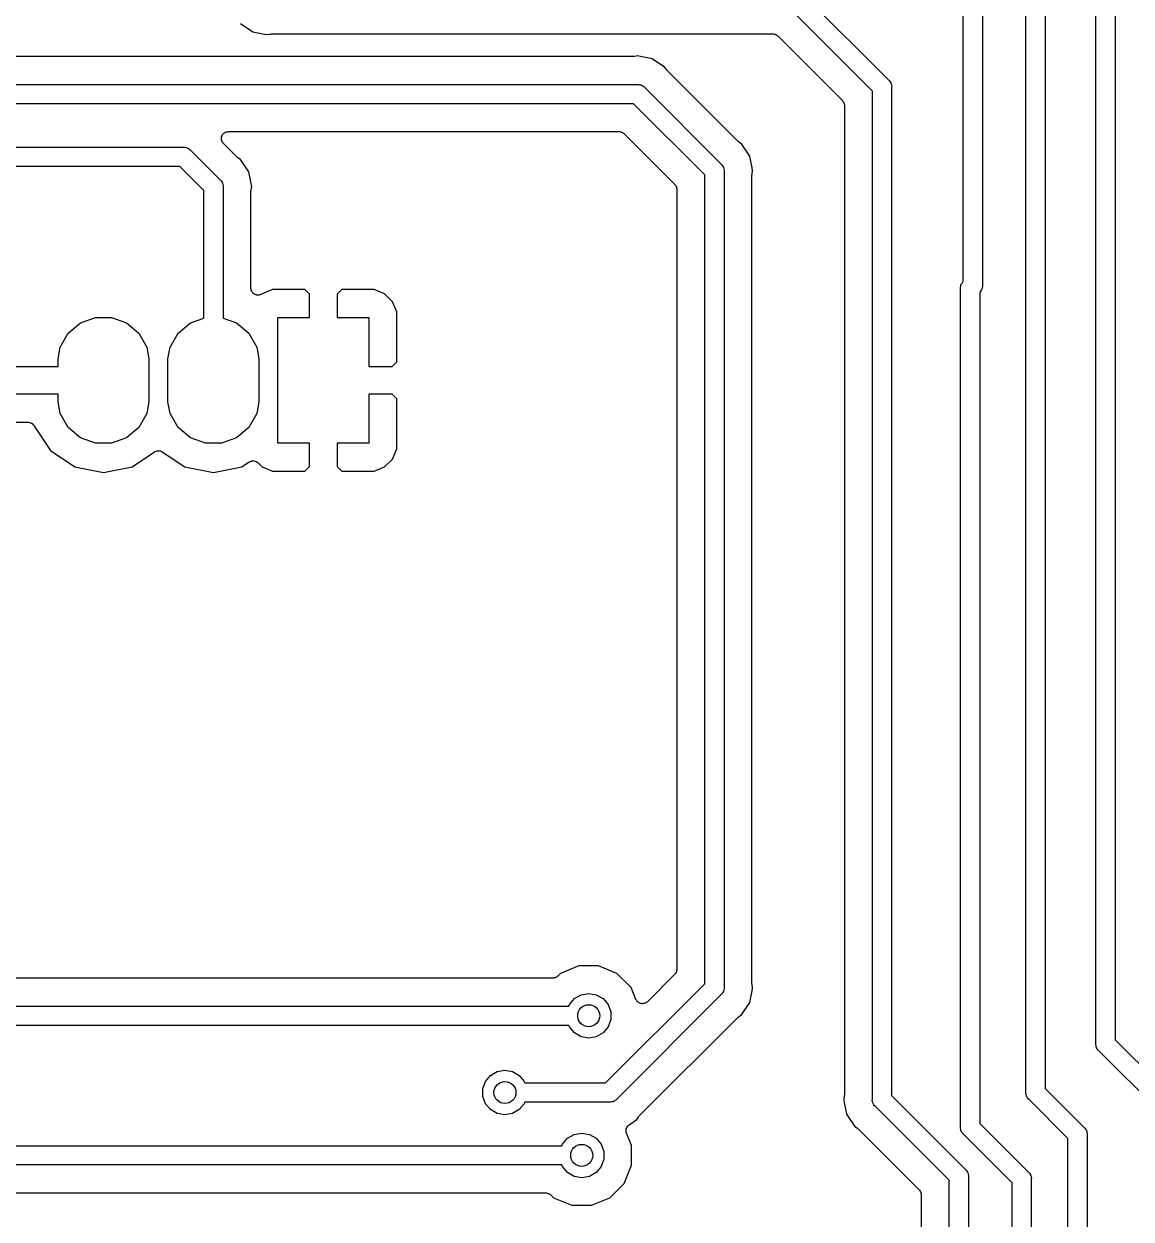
# Model space of a CAD drawing. Extents: x 51.7 to 143, y -96 to -37.9.
# Drawn here: x 89.04 to 109.18, y -79.52 to -57.78 of the extents above; entities that cross this region are included whole.
import ezdxf

# ---------------------------------------------------------------- set-up
doc = ezdxf.new("R2010")
doc.units = 0
doc.header["$MEASUREMENT"] = 0
doc.layers.add('BLACK', color=7, linetype='CONTINUOUS')

msp = doc.modelspace()

# ---------------------------------------------------------------- linework, layer by layer
at = {"layer": 'BLACK', "linetype": 'CONTINUOUS'}
for p, q in [((108.537, -76.3194), (108.537, -53.4125)), ((108.887, -53.3476), (108.887, -76.2545)), ((107.267, -77.2084), (107.267, -55.5715)), ((107.617, -55.5066), (107.617, -77.1435)), ((103.126, -57.1587), (104.766, -58.7989)), ((106.124, -62.465), (106.124, -57.3495)), ((106.474, -57.2846), (106.474, -62.5314)), ((104.473, -59.0005), (102.925, -57.452)), ((92.9796, -57.7694), (93.2055, -57.9204)), ((93.2055, -57.9204), (93.417, -57.9624)), ((93.417, -57.9624), (93.417, -57.9624)), ((93.417, -57.9624), (93.472, -57.9734)), ((93.472, -57.9734), (93.527, -57.9624)), ((93.527, -57.9624), (93.5395, -57.9622)), ((93.5395, -57.9622), (93.5518, -57.96)), ((93.5518, -57.96), (102.661, -57.96)), ((102.661, -57.96), (102.667, -57.961)), ((102.667, -57.961), (102.673, -57.9605)), ((102.673, -57.9605), (102.689, -57.9648)), ((102.689, -57.9648), (102.705, -57.9677)), ((102.705, -57.9677), (102.71, -57.9705)), ((102.71, -57.9705), (102.715, -57.9719)), ((102.715, -57.9719), (102.729, -57.9814)), ((102.729, -57.9814), (102.743, -57.9897)), ((102.743, -57.9897), (102.747, -57.994)), ((102.747, -57.994), (102.751, -57.9972)), ((102.751, -57.9972), (103.928, -59.1737)), ((100.123, -58.372), (81.8695, -58.372)), ((100.136, -58.3698), (100.123, -58.372)), ((100.148, -58.3696), (100.136, -58.3698)), ((100.203, -58.3586), (100.148, -58.3696)), ((100.258, -58.3696), (100.203, -58.3586)), ((100.469, -58.4116), (100.258, -58.3696)), ((100.258, -58.3696), (100.258, -58.3696)), ((100.695, -58.5626), (100.469, -58.4116)), ((100.727, -58.6092), (100.695, -58.5626)), ((100.735, -58.6182), (100.727, -58.6092)), ((100.742, -58.6285), (100.735, -58.6182)), ((102.027, -59.9126), (100.742, -58.6285)), ((81.6065, -58.88), (100.195, -58.88)), ((100.195, -58.88), (100.218, -58.878)), ((100.218, -58.878), (100.241, -58.884)), ((100.241, -58.884), (100.264, -58.888)), ((100.264, -58.888), (100.271, -58.8919)), ((100.271, -58.8919), (100.278, -58.894)), ((100.278, -58.894), (100.297, -58.9073)), ((100.297, -58.9073), (100.317, -58.9189)), ((104.766, -58.7989), (104.784, -58.8138)), ((104.784, -58.8138), (104.796, -58.8339)), ((104.796, -58.8339), (104.809, -58.8529)), ((104.809, -58.8529), (104.811, -58.8605)), ((104.811, -58.8605), (104.815, -58.8672)), ((104.815, -58.8672), (104.819, -58.8901)), ((104.819, -58.8901), (104.825, -58.9125)), ((104.825, -58.9125), (104.823, -58.9356)), ((100.317, -58.9189), (100.332, -58.9367)), ((100.332, -58.9367), (101.718, -60.3229)), ((104.473, -77.3354), (104.473, -59.0005)), ((104.823, -58.9356), (104.823, -77.2705)), ((100.131, -59.23), (81.5416, -59.23)), ((101.425, -60.5245), (100.131, -59.23)), ((103.928, -59.1737), (103.931, -59.1783)), ((103.931, -59.1783), (103.935, -59.1819)), ((103.935, -59.1819), (103.944, -59.1963)), ((103.944, -59.1963), (103.953, -59.2098)), ((103.953, -59.2098), (103.955, -59.2152)), ((103.955, -59.2152), (103.957, -59.2201)), ((103.957, -59.2201), (103.96, -59.2364)), ((103.96, -59.2364), (103.965, -59.2524)), ((103.965, -59.2524), (103.964, -59.258)), ((103.964, -59.258), (103.965, -59.2635)), ((103.965, -59.2635), (103.965, -77.2632)), ((92.6565, -59.7922), (92.6682, -59.7804)), ((92.6682, -59.7804), (92.6789, -59.7677)), ((92.6789, -59.7677), (92.6837, -59.7649)), ((92.6837, -59.7649), (92.6877, -59.761)), ((92.6877, -59.761), (92.7027, -59.754)), ((92.7027, -59.754), (92.7171, -59.7457)), ((92.7171, -59.7457), (92.7226, -59.7447)), ((92.7226, -59.7447), (92.7276, -59.7423)), ((92.7276, -59.7423), (92.7442, -59.7409)), ((92.7442, -59.7409), (92.7605, -59.738)), ((92.7605, -59.738), (99.8675, -59.738)), ((99.8675, -59.738), (99.873, -59.739)), ((99.873, -59.739), (99.8786, -59.7385)), ((99.8786, -59.7385), (99.8946, -59.7428)), ((99.8946, -59.7428), (99.9109, -59.7457)), ((99.9109, -59.7457), (99.9158, -59.7485)), ((99.9158, -59.7485), (99.9212, -59.7499)), ((99.9212, -59.7499), (99.9347, -59.7594)), ((99.9347, -59.7594), (99.9491, -59.7677)), ((99.9491, -59.7677), (99.9527, -59.772)), ((99.9527, -59.772), (99.9573, -59.7752)), ((99.9573, -59.7752), (100.88, -60.6977)), ((92.634, -59.8761), (92.6354, -59.8595)), ((92.6354, -59.8815), (92.634, -59.8761)), ((92.6354, -59.8429), (92.6374, -59.8377)), ((92.6354, -59.8595), (92.6354, -59.8429)), ((92.6354, -59.8871), (92.6354, -59.8815)), ((92.6411, -59.9026), (92.6354, -59.8871)), ((92.6374, -59.8377), (92.6378, -59.8321)), ((92.6378, -59.8321), (92.6449, -59.8171)), ((92.6454, -59.9187), (92.6411, -59.9026)), ((92.6449, -59.8171), (92.6505, -59.8015)), ((92.6486, -59.9232), (92.6454, -59.9187)), ((92.6505, -59.9285), (92.6486, -59.9232)), ((92.6505, -59.8015), (92.6541, -59.7972)), ((92.6612, -59.9412), (92.6505, -59.9285)), ((92.6541, -59.7972), (92.6565, -59.7922)), ((92.6707, -59.9548), (92.6612, -59.9412)), ((92.9145, -60.1986), (92.6707, -59.9548)), ((102.037, -59.9198), (102.027, -59.9126)), ((102.046, -59.9284), (102.037, -59.9198)), ((102.092, -59.9596), (102.046, -59.9284)), ((102.243, -60.1855), (102.092, -59.9596)), ((75.7645, -60.023), (91.9404, -60.023)), ((91.9404, -60.023), (91.9635, -60.021)), ((91.9635, -60.021), (91.9859, -60.027)), ((91.9859, -60.027), (92.0088, -60.031)), ((92.0088, -60.031), (92.0155, -60.0349)), ((92.0155, -60.0349), (92.0231, -60.037)), ((92.0231, -60.037), (92.0421, -60.0503)), ((92.0421, -60.0503), (92.0622, -60.0619)), ((92.0622, -60.0619), (92.0771, -60.0797)), ((92.0771, -60.0797), (92.6063, -60.6089)), ((92.9248, -60.2058), (92.9145, -60.1986)), ((92.9338, -60.2144), (92.9248, -60.2058)), ((92.9804, -60.2456), (92.9338, -60.2144)), ((102.285, -60.397), (102.243, -60.1855)), ((91.8755, -60.373), (75.6996, -60.373)), ((92.313, -60.8105), (91.8755, -60.373)), ((93.1314, -60.4715), (92.9804, -60.2456)), ((101.718, -60.3229), (101.736, -60.3378)), ((101.736, -60.3378), (101.748, -60.3579)), ((101.748, -60.3579), (101.761, -60.3769)), ((101.761, -60.3769), (101.763, -60.3845)), ((101.763, -60.3845), (101.767, -60.3912)), ((101.767, -60.3912), (101.771, -60.4141)), ((101.771, -60.4141), (101.777, -60.4365)), ((102.296, -60.452), (102.285, -60.397)), ((102.285, -60.397), (102.285, -60.397)), ((92.6063, -60.6089), (92.6241, -60.6238)), ((92.6241, -60.6238), (92.6357, -60.6439)), ((92.6357, -60.6439), (92.649, -60.6629)), ((93.1734, -60.683), (93.1314, -60.4715)), ((101.425, -75.2385), (101.425, -60.5245)), ((101.777, -60.4365), (101.775, -60.4596)), ((101.775, -60.4596), (101.775, -75.3034)), ((102.283, -60.5318), (102.285, -60.5195)), ((102.283, -75.2312), (102.283, -60.5318)), ((102.285, -60.507), (102.296, -60.452)), ((102.285, -60.5195), (102.285, -60.507)), ((92.313, -62.7537), (92.313, -60.8105)), ((92.649, -60.6629), (92.6511, -60.6705)), ((92.6511, -60.6705), (92.655, -60.6772)), ((92.655, -60.6772), (92.659, -60.7001)), ((92.659, -60.7001), (92.665, -60.7225)), ((92.665, -60.7225), (92.663, -60.7456)), ((92.663, -60.7456), (92.663, -63.1297)), ((93.171, -60.8178), (93.1732, -60.8055)), ((93.171, -62.5855), (93.171, -60.8178)), ((93.1732, -60.8055), (93.1734, -60.793)), ((93.1844, -60.738), (93.1734, -60.683)), ((93.1734, -60.683), (93.1734, -60.683)), ((93.1734, -60.793), (93.1844, -60.738)), ((100.88, -60.6977), (100.883, -60.7023)), ((100.883, -60.7023), (100.887, -60.7059)), ((100.887, -60.7059), (100.896, -60.7202)), ((100.896, -60.7202), (100.905, -60.7338)), ((100.905, -60.7338), (100.907, -60.7392)), ((100.907, -60.7392), (100.909, -60.7441)), ((100.909, -60.7441), (100.912, -60.7604)), ((100.912, -60.7604), (100.917, -60.7764)), ((100.917, -60.7764), (100.916, -60.782)), ((100.916, -60.782), (100.917, -60.7875)), ((100.917, -60.7875), (100.917, -74.9755)), ((93.1739, -62.6018), (93.171, -62.5855)), ((93.1753, -62.6183), (93.1739, -62.6018)), ((106.075, -62.5705), (106.081, -62.5481)), ((106.077, -62.5936), (106.075, -62.5705)), ((106.077, -77.8434), (106.077, -62.5936)), ((106.081, -62.5481), (106.085, -62.5252)), ((106.085, -62.5252), (106.089, -62.5185)), ((106.089, -62.5185), (106.091, -62.5109)), ((106.091, -62.5109), (106.104, -62.4919)), ((106.104, -62.4919), (106.116, -62.4718)), ((106.116, -62.4718), (106.124, -62.465)), ((106.462, -62.6065), (106.46, -62.6141)), ((106.466, -62.5998), (106.462, -62.6065)), ((106.47, -62.5769), (106.466, -62.5998)), ((106.476, -62.5545), (106.47, -62.5769)), ((106.474, -62.5314), (106.476, -62.5545)), ((92.313, -63.1297), (92.313, -62.7537)), ((92.313, -62.7537), (92.313, -62.7537)), ((93.1777, -62.6234), (93.1753, -62.6183)), ((93.1787, -62.6289), (93.1777, -62.6234)), ((93.187, -62.6433), (93.1787, -62.6289)), ((93.194, -62.6583), (93.187, -62.6433)), ((93.1979, -62.6623), (93.194, -62.6583)), ((93.2007, -62.6671), (93.1979, -62.6623)), ((93.2134, -62.6778), (93.2007, -62.6671)), ((93.2252, -62.6895), (93.2134, -62.6778)), ((93.2302, -62.6919), (93.2252, -62.6895)), ((93.2345, -62.6955), (93.2302, -62.6919)), ((93.2501, -62.7011), (93.2345, -62.6955)), ((93.2651, -62.7081), (93.2501, -62.7011)), ((93.2707, -62.7086), (93.2651, -62.7081)), ((93.2759, -62.7105), (93.2707, -62.7086)), ((93.2925, -62.7105), (93.2759, -62.7105)), ((93.3091, -62.712), (93.2925, -62.7105)), ((93.3145, -62.7105), (93.3091, -62.712)), ((93.3201, -62.7105), (93.3145, -62.7105)), ((93.3356, -62.7049), (93.3201, -62.7105)), ((93.3517, -62.7006), (93.3356, -62.7049)), ((93.3562, -62.6974), (93.3517, -62.7006)), ((93.3615, -62.6955), (93.3562, -62.6974)), ((93.3654, -62.6922), (93.3615, -62.6955)), ((93.5615, -62.611), (93.3654, -62.6922)), ((94.1496, -62.611), (93.5615, -62.611)), ((94.234, -62.6954), (94.1496, -62.611)), ((94.234, -63.119), (94.234, -62.6954)), ((94.8264, -62.611), (94.742, -62.6954)), ((94.742, -62.6954), (94.742, -63.119)), ((95.4145, -62.611), (94.8264, -62.611)), ((95.6013, -62.6883), (95.4145, -62.611)), ((95.7442, -62.8312), (95.6013, -62.6883)), ((106.435, -62.6532), (106.427, -62.66)), ((106.427, -62.66), (106.427, -77.7785)), ((106.447, -62.6331), (106.435, -62.6532)), ((106.46, -62.6141), (106.447, -62.6331)), ((95.8215, -63.018), (95.7442, -62.8312)), ((95.8215, -63.9236), (95.8215, -63.018)), ((89.8459, -63.4057), (90.0689, -63.2186)), ((90.0689, -63.2186), (90.3424, -63.119)), ((90.3424, -63.119), (90.6336, -63.119)), ((90.6336, -63.119), (90.9071, -63.2186)), ((90.9071, -63.2186), (91.1301, -63.4057)), ((91.8459, -63.4057), (92.0689, -63.2186)), ((92.0689, -63.2186), (92.313, -63.1297)), ((92.663, -63.1297), (92.9071, -63.2186)), ((92.9071, -63.2186), (93.1301, -63.4057)), ((93.6625, -65.405), (93.6625, -63.119)), ((93.6625, -63.119), (94.234, -63.119)), ((94.742, -63.119), (95.3135, -63.119)), ((95.3135, -63.119), (95.3135, -64.008)), ((89.7003, -63.6578), (89.8459, -63.4057)), ((91.1301, -63.4057), (91.2757, -63.6578)), ((91.7003, -63.6578), (91.8459, -63.4057)), ((93.1301, -63.4057), (93.2757, -63.6578)), ((89.6625, -63.8723), (89.7003, -63.6578)), ((91.2757, -63.6578), (91.3135, -63.8723)), ((91.6625, -63.8723), (91.7003, -63.6578)), ((93.2757, -63.6578), (93.3135, -63.8723)), ((89.6625, -64.012), (89.6625, -63.8723)), ((91.3135, -63.8723), (91.3135, -64.6517)), ((91.6625, -64.6517), (91.6625, -63.8723)), ((93.3135, -63.8723), (93.3135, -64.6517)), ((84.7199, -64.012), (89.6625, -64.012)), ((95.3135, -64.008), (95.7371, -64.008)), ((95.7371, -64.008), (95.8215, -63.9236)), ((89.6625, -64.512), (84.8126, -64.512)), ((89.6625, -64.6517), (89.6625, -64.512)), ((95.3135, -64.516), (95.3135, -65.405)), ((95.7371, -64.516), (95.3135, -64.516)), ((95.8215, -64.6004), (95.7371, -64.516)), ((89.7003, -64.8662), (89.6625, -64.6517)), ((91.3135, -64.6517), (91.2757, -64.8662)), ((91.7003, -64.8662), (91.6625, -64.6517)), ((93.3135, -64.6517), (93.2757, -64.8662)), ((95.8215, -65.506), (95.8215, -64.6004)), ((89.8459, -65.1183), (89.7003, -64.8662)), ((91.2757, -64.8662), (91.1301, -65.1183)), ((91.8459, -65.1183), (91.7003, -64.8662)), ((93.2757, -64.8662), (93.1301, -65.1183)), ((85.0756, -65.02), (89.1118, -65.02)), ((89.1118, -65.02), (89.1321, -65.0236)), ((89.1321, -65.0236), (89.1526, -65.0267)), ((89.1526, -65.0267), (89.1538, -65.0274)), ((89.1538, -65.0274), (89.1552, -65.0277)), ((89.1552, -65.0277), (89.1731, -65.038)), ((89.1731, -65.038), (89.1913, -65.0479)), ((89.1913, -65.0479), (89.1922, -65.049)), ((89.1922, -65.049), (89.1934, -65.0497)), ((89.1934, -65.0497), (89.2067, -65.0656)), ((89.2067, -65.0656), (89.2203, -65.0811)), ((89.2203, -65.0811), (89.2209, -65.0824)), ((89.2209, -65.0824), (89.2218, -65.0835)), ((89.2218, -65.0835), (89.2227, -65.0861)), ((89.2227, -65.0861), (89.5266, -65.5409)), ((90.0689, -65.3054), (89.8459, -65.1183)), ((91.1301, -65.1183), (90.9071, -65.3054)), ((92.0689, -65.3054), (91.8459, -65.1183)), ((93.1301, -65.1183), (92.9071, -65.3054)), ((90.3424, -65.405), (90.0689, -65.3054)), ((90.6336, -65.405), (90.3424, -65.405)), ((90.9071, -65.3054), (90.6336, -65.405)), ((92.3424, -65.405), (92.0689, -65.3054)), ((92.6336, -65.405), (92.3424, -65.405)), ((92.9071, -65.3054), (92.6336, -65.405)), ((94.234, -65.405), (93.6625, -65.405)), ((94.234, -65.8286), (94.234, -65.405)), ((95.3135, -65.405), (94.742, -65.405)), ((94.742, -65.405), (94.742, -65.8286)), ((89.5266, -65.5409), (89.9677, -65.8356)), ((91.0083, -65.8356), (91.4174, -65.5623)), ((91.4174, -65.5623), (91.4251, -65.5589)), ((91.4251, -65.5589), (91.4318, -65.5539)), ((91.4318, -65.5539), (91.4451, -65.5501)), ((91.4451, -65.5501), (91.4578, -65.5445)), ((91.4578, -65.5445), (91.4662, -65.5439)), ((91.4662, -65.5439), (91.4742, -65.5416)), ((91.4742, -65.5416), (91.488, -65.5425)), ((91.488, -65.5425), (91.5018, -65.5416)), ((91.5018, -65.5416), (91.5098, -65.5439)), ((91.5098, -65.5439), (91.5182, -65.5445)), ((91.5182, -65.5445), (91.5309, -65.5501)), ((91.5309, -65.5501), (91.5442, -65.5539)), ((91.5442, -65.5539), (91.5509, -65.5589)), ((91.5509, -65.5589), (91.5586, -65.5623)), ((91.5586, -65.5623), (91.9677, -65.8356)), ((95.7442, -65.6928), (95.8215, -65.506)), ((89.9677, -65.8356), (90.488, -65.9391)), ((90.488, -65.9391), (91.0083, -65.8356)), ((91.9677, -65.8356), (92.488, -65.9391)), ((92.488, -65.9391), (93.0083, -65.8356)), ((93.0083, -65.8356), (93.1413, -65.7468)), ((93.1413, -65.7468), (93.1602, -65.7384)), ((93.1602, -65.7384), (93.179, -65.7297)), ((93.179, -65.7297), (93.1804, -65.7296)), ((93.1804, -65.7296), (93.1817, -65.729)), ((93.1817, -65.729), (93.2023, -65.7277)), ((93.2023, -65.7277), (93.2229, -65.7259)), ((93.2229, -65.7259), (93.2243, -65.7262)), ((93.2243, -65.7262), (93.2257, -65.7261)), ((93.2257, -65.7261), (93.2456, -65.7319)), ((93.2456, -65.7319), (93.2655, -65.7373)), ((93.2655, -65.7373), (93.2667, -65.7381)), ((93.2667, -65.7381), (93.268, -65.7385)), ((93.268, -65.7385), (93.2847, -65.7507)), ((93.2847, -65.7507), (93.3016, -65.7626)), ((93.3016, -65.7626), (93.3747, -65.8357)), ((93.3747, -65.8357), (93.5615, -65.913)), ((94.1496, -65.913), (94.234, -65.8286)), ((94.742, -65.8286), (94.8264, -65.913)), ((95.4145, -65.913), (95.6013, -65.8357)), ((95.6013, -65.8357), (95.7442, -65.6928)), ((93.5615, -65.913), (94.1496, -65.913)), ((94.8264, -65.913), (95.4145, -65.913)), ((99.1334, -74.911), (98.7997, -75.0492)), ((99.4946, -74.911), (99.1334, -74.911)), ((99.8283, -75.0492), (99.4946, -74.911)), ((100.917, -74.9866), (100.912, -75.0026)), ((100.917, -74.9755), (100.916, -74.981)), ((100.916, -74.981), (100.917, -74.9866)), ((98.6603, -75.136), (87.2018, -75.136)), ((98.6658, -75.135), (98.6603, -75.136)), ((98.6714, -75.1355), (98.6658, -75.135)), ((98.6874, -75.1312), (98.6714, -75.1355)), ((98.7037, -75.1283), (98.6874, -75.1312)), ((98.7086, -75.1255), (98.7037, -75.1283)), ((98.714, -75.1241), (98.7086, -75.1255)), ((98.7276, -75.1146), (98.714, -75.1241)), ((98.7419, -75.1063), (98.7276, -75.1146)), ((98.7455, -75.102), (98.7419, -75.1063)), ((98.7501, -75.0988), (98.7455, -75.102)), ((98.7997, -75.0492), (98.7501, -75.0988)), ((100.084, -75.3047), (99.8283, -75.0492)), ((100.88, -75.0653), (100.381, -75.5639)), ((100.883, -75.0607), (100.88, -75.0653)), ((100.887, -75.0571), (100.883, -75.0607)), ((100.896, -75.0428), (100.887, -75.0571)), ((100.905, -75.0292), (100.896, -75.0428)), ((100.907, -75.0238), (100.905, -75.0292)), ((100.909, -75.0189), (100.907, -75.0238)), ((100.912, -75.0026), (100.909, -75.0189)), ((99.1751, -75.4373), (99.314, -75.4128)), ((99.314, -75.4128), (99.4529, -75.4373)), ((99.6225, -77.041), (101.425, -75.2385)), ((100.174, -75.5227), (100.084, -75.3047)), ((101.736, -75.4252), (101.718, -75.4401)), ((101.748, -75.4051), (101.736, -75.4252)), ((101.761, -75.3861), (101.748, -75.4051)), ((101.763, -75.3785), (101.761, -75.3861)), ((101.767, -75.3718), (101.763, -75.3785)), ((101.771, -75.3489), (101.767, -75.3718)), ((101.777, -75.3265), (101.771, -75.3489)), ((101.775, -75.3034), (101.777, -75.3265)), ((102.243, -75.5775), (102.285, -75.366)), ((102.285, -75.2435), (102.283, -75.2312)), ((102.285, -75.256), (102.285, -75.2435)), ((102.296, -75.311), (102.285, -75.256)), ((102.285, -75.366), (102.296, -75.311)), ((102.285, -75.366), (102.285, -75.366)), ((87.1296, -75.644), (98.952, -75.644)), ((98.952, -75.644), (98.9622, -75.6159)), ((98.9622, -75.6159), (99.0529, -75.5079)), ((99.0529, -75.5079), (99.1751, -75.4373)), ((99.4529, -75.4373), (99.5751, -75.5079)), ((99.5751, -75.5079), (99.6658, -75.6159)), ((99.6658, -75.6159), (99.714, -75.7485)), ((101.718, -75.4401), (99.8241, -77.3343)), ((100.182, -75.5344), (100.174, -75.5227)), ((100.187, -75.5469), (100.182, -75.5344)), ((100.193, -75.5528), (100.187, -75.5469)), ((100.198, -75.5599), (100.193, -75.5528)), ((100.209, -75.5683), (100.198, -75.5599)), ((100.219, -75.5781), (100.209, -75.5683)), ((100.226, -75.5816), (100.219, -75.5781)), ((100.233, -75.5867), (100.226, -75.5816)), ((100.246, -75.5909), (100.233, -75.5867)), ((100.259, -75.5968), (100.246, -75.5909)), ((100.267, -75.5975), (100.259, -75.5968)), ((100.275, -75.6), (100.267, -75.5975)), ((100.289, -75.5994), (100.275, -75.6)), ((100.302, -75.6006), (100.289, -75.5994)), ((100.311, -75.5984), (100.302, -75.6006)), ((100.319, -75.5981), (100.311, -75.5984)), ((100.332, -75.5928), (100.319, -75.5981)), ((100.345, -75.5892), (100.332, -75.5928)), ((100.352, -75.5844), (100.345, -75.5892)), ((100.36, -75.5812), (100.352, -75.5844)), ((100.37, -75.5718), (100.36, -75.5812)), ((100.381, -75.5639), (100.37, -75.5718)), ((102.092, -75.8034), (102.243, -75.5775)), ((99.714, -75.7485), (99.714, -75.8895)), ((100.234, -77.6425), (102.027, -75.8504)), ((102.027, -75.8504), (102.037, -75.8432)), ((102.037, -75.8432), (102.046, -75.8346)), ((102.046, -75.8346), (102.092, -75.8034)), ((98.952, -75.994), (87.1945, -75.994)), ((98.9622, -76.0221), (98.952, -75.994)), ((99.0529, -76.1301), (98.9622, -76.0221)), ((99.6658, -76.0221), (99.5751, -76.1301)), ((99.714, -75.8895), (99.6658, -76.0221)), ((99.1751, -76.2007), (99.0529, -76.1301)), ((99.314, -76.2252), (99.1751, -76.2007)), ((99.4529, -76.2007), (99.314, -76.2252)), ((99.5751, -76.1301), (99.4529, -76.2007)), ((108.887, -76.2545), (111.451, -78.819)), ((108.535, -76.3425), (108.537, -76.3194)), ((108.541, -76.3649), (108.535, -76.3425)), ((108.545, -76.3878), (108.541, -76.3649)), ((108.549, -76.3945), (108.545, -76.3878)), ((108.551, -76.4021), (108.549, -76.3945)), ((108.564, -76.4211), (108.551, -76.4021)), ((108.576, -76.4412), (108.564, -76.4211)), ((108.594, -76.4561), (108.576, -76.4412)), ((111.25, -79.1123), (108.594, -76.4561)), ((97.4382, -77.0129), (97.5289, -76.9049)), ((97.5289, -76.9049), (97.6511, -76.8343)), ((97.6511, -76.8343), (97.79, -76.8098)), ((97.79, -76.8098), (97.9289, -76.8343)), ((97.9289, -76.8343), (98.0511, -76.9049)), ((98.0511, -76.9049), (98.1418, -77.0129)), ((97.39, -77.1455), (97.4382, -77.0129)), ((97.39, -77.2865), (97.39, -77.1455)), ((98.1418, -77.0129), (98.152, -77.041)), ((98.152, -77.041), (99.6225, -77.041)), ((107.617, -77.1435), (108.322, -77.8489)), ((97.4382, -77.4191), (97.39, -77.2865)), ((98.152, -77.391), (98.1418, -77.4191)), ((99.6874, -77.391), (98.152, -77.391)), ((99.7105, -77.393), (99.6874, -77.391)), ((99.7329, -77.387), (99.7105, -77.393)), ((99.7558, -77.383), (99.7329, -77.387)), ((99.7625, -77.3791), (99.7558, -77.383)), ((99.7701, -77.377), (99.7625, -77.3791)), ((99.7891, -77.3637), (99.7701, -77.377)), ((99.8092, -77.3521), (99.7891, -77.3637)), ((99.8241, -77.3343), (99.8092, -77.3521)), ((103.963, -77.288), (103.952, -77.343)), ((103.952, -77.343), (103.963, -77.398)), ((103.965, -77.2632), (103.963, -77.2755)), ((103.963, -77.2755), (103.963, -77.288)), ((104.471, -77.3585), (104.473, -77.3354)), ((104.477, -77.3809), (104.471, -77.3585)), ((104.481, -77.4038), (104.477, -77.3809)), ((104.823, -77.2705), (106.163, -78.6109)), ((107.265, -77.2315), (107.267, -77.2084)), ((107.271, -77.2539), (107.265, -77.2315)), ((107.275, -77.2768), (107.271, -77.2539)), ((107.279, -77.2835), (107.275, -77.2768)), ((107.281, -77.2911), (107.279, -77.2835)), ((107.294, -77.3101), (107.281, -77.2911)), ((107.306, -77.3302), (107.294, -77.3101)), ((107.324, -77.3451), (107.306, -77.3302)), ((108.029, -78.0505), (107.324, -77.3451)), ((97.5289, -77.5271), (97.4382, -77.4191)), ((97.6511, -77.5977), (97.5289, -77.5271)), ((97.79, -77.6222), (97.6511, -77.5977)), ((97.9289, -77.5977), (97.79, -77.6222)), ((98.0511, -77.5271), (97.9289, -77.5977)), ((98.1418, -77.4191), (98.0511, -77.5271)), ((103.963, -77.398), (103.963, -77.398)), ((103.963, -77.398), (104.005, -77.6095)), ((104.485, -77.4105), (104.481, -77.4038)), ((104.487, -77.4181), (104.485, -77.4105)), ((104.5, -77.4371), (104.487, -77.4181)), ((104.512, -77.4572), (104.5, -77.4371)), ((104.53, -77.4721), (104.512, -77.4572)), ((105.87, -78.8125), (104.53, -77.4721)), ((100.019, -77.829), (100.034, -77.8151)), ((100.034, -77.8151), (100.049, -77.8008)), ((100.049, -77.8008), (100.187, -77.7084)), ((100.187, -77.7084), (100.219, -77.6618)), ((100.219, -77.6618), (100.227, -77.6528)), ((100.227, -77.6528), (100.234, -77.6425)), ((104.005, -77.6095), (104.156, -77.8354)), ((106.427, -77.7785), (107.306, -78.6579)), ((98.9259, -78.0479), (99.0481, -77.9773)), ((99.0481, -77.9773), (99.187, -77.9528)), ((99.187, -77.9528), (99.3259, -77.9773)), ((99.3259, -77.9773), (99.4481, -78.0479)), ((99.9929, -77.9119), (99.9956, -77.8914)), ((99.9932, -77.9133), (99.9929, -77.9119)), ((99.9931, -77.9147), (99.9932, -77.9133)), ((99.998, -77.9348), (99.9931, -77.9147)), ((99.9956, -77.8914), (99.9979, -77.8708)), ((99.9979, -77.8708), (99.9985, -77.8695)), ((100.002, -77.9549), (99.998, -77.9348)), ((99.9985, -77.8695), (99.9987, -77.8682)), ((99.9987, -77.8682), (100.008, -77.8498)), ((100.095, -78.1784), (100.002, -77.9549)), ((100.008, -77.8498), (100.017, -77.8313)), ((100.017, -77.8313), (100.018, -77.8303)), ((100.018, -77.8303), (100.019, -77.829)), ((104.156, -77.8354), (104.202, -77.8666)), ((104.202, -77.8666), (104.211, -77.8752)), ((104.211, -77.8752), (104.221, -77.8824)), ((104.221, -77.8824), (105.325, -78.9857)), ((106.075, -77.8665), (106.077, -77.8434)), ((106.081, -77.8889), (106.075, -77.8665)), ((106.085, -77.9118), (106.081, -77.8889)), ((106.089, -77.9185), (106.085, -77.9118)), ((106.091, -77.9261), (106.089, -77.9185)), ((106.104, -77.9451), (106.091, -77.9261)), ((106.116, -77.9652), (106.104, -77.9451)), ((106.134, -77.9801), (106.116, -77.9652)), ((107.013, -78.8595), (106.134, -77.9801)), ((108.322, -77.8489), (108.34, -77.8638)), ((108.34, -77.8638), (108.352, -77.8839)), ((108.352, -77.8839), (108.365, -77.9029)), ((108.365, -77.9029), (108.367, -77.9105)), ((108.367, -77.9105), (108.371, -77.9172)), ((108.371, -77.9172), (108.375, -77.9401)), ((108.375, -77.9401), (108.381, -77.9625)), ((108.381, -77.9625), (108.379, -77.9856)), ((108.379, -77.9856), (108.379, -81.0805)), ((86.6216, -78.184), (98.825, -78.184)), ((98.825, -78.184), (98.8352, -78.1559)), ((98.8352, -78.1559), (98.9259, -78.0479)), ((99.4481, -78.0479), (99.5388, -78.1559)), ((99.5388, -78.1559), (99.587, -78.2885)), ((100.095, -78.5396), (100.095, -78.1784)), ((108.029, -81.1454), (108.029, -78.0505)), ((99.587, -78.4295), (99.5388, -78.5621)), ((99.587, -78.2885), (99.587, -78.4295)), ((98.825, -78.534), (86.6865, -78.534)), ((98.8352, -78.5621), (98.825, -78.534)), ((98.9259, -78.6701), (98.8352, -78.5621)), ((99.0481, -78.7407), (98.9259, -78.6701)), ((99.4481, -78.6701), (99.3259, -78.7407)), ((99.5388, -78.5621), (99.4481, -78.6701)), ((99.9568, -78.8733), (100.095, -78.5396)), ((106.163, -78.6109), (106.181, -78.6258)), ((106.181, -78.6258), (106.193, -78.6459)), ((106.193, -78.6459), (106.206, -78.6649)), ((106.206, -78.6649), (106.208, -78.6725)), ((106.208, -78.6725), (106.212, -78.6792)), ((106.212, -78.6792), (106.216, -78.7021)), ((107.306, -78.6579), (107.324, -78.6728)), ((107.324, -78.6728), (107.336, -78.6929)), ((107.336, -78.6929), (107.349, -78.7119)), ((99.187, -78.7652), (99.0481, -78.7407)), ((99.3259, -78.7407), (99.187, -78.7652)), ((99.7013, -79.1288), (99.9568, -78.8733)), ((105.87, -83.2395), (105.87, -78.8125)), ((106.216, -78.7021), (106.222, -78.7245)), ((106.222, -78.7245), (106.22, -78.7476)), ((106.22, -78.7476), (106.22, -83.3044)), ((107.013, -83.6205), (107.013, -78.8595)), ((107.349, -78.7119), (107.351, -78.7194)), ((107.351, -78.7194), (107.355, -78.7262)), ((107.355, -78.7262), (107.359, -78.7491)), ((107.359, -78.7491), (107.365, -78.7715)), ((107.365, -78.7715), (107.363, -78.7946)), ((107.363, -78.7946), (107.363, -83.6854)), ((86.9495, -79.042), (98.5333, -79.042)), ((98.5333, -79.042), (98.5388, -79.043)), ((98.5388, -79.043), (98.5444, -79.0425)), ((98.5444, -79.0425), (98.5604, -79.0468)), ((98.5604, -79.0468), (98.5767, -79.0497)), ((98.5767, -79.0497), (98.5816, -79.0525)), ((98.5816, -79.0525), (98.587, -79.0539)), ((98.587, -79.0539), (98.6006, -79.0634)), ((98.6006, -79.0634), (98.6149, -79.0717)), ((98.6149, -79.0717), (98.6185, -79.076)), ((98.6185, -79.076), (98.6231, -79.0792)), ((98.6231, -79.0792), (98.6727, -79.1288)), ((98.6727, -79.1288), (99.0064, -79.267)), ((99.3676, -79.267), (99.7013, -79.1288)), ((105.325, -78.9857), (105.328, -78.9903)), ((105.328, -78.9903), (105.332, -78.9939)), ((105.332, -78.9939), (105.341, -79.0083)), ((105.341, -79.0083), (105.35, -79.0218)), ((105.35, -79.0218), (105.352, -79.0272)), ((105.352, -79.0272), (105.354, -79.0321)), ((105.354, -79.0321), (105.357, -79.0484)), ((105.357, -79.0484), (105.362, -79.0644)), ((105.362, -79.0644), (105.361, -79.07)), ((105.361, -79.07), (105.362, -79.0755)), ((105.362, -79.0755), (105.362, -80.0129)), ((99.0064, -79.267), (99.3676, -79.267))]:
    msp.add_line(p, q, dxfattribs=at)
at = {"layer": 'BLACK'}
for centre in [(99.314, -75.819), (97.79, -77.216), (99.187, -78.359)]:
    msp.add_circle(centre, 0.2, dxfattribs=at)

doc.saveas('drawing.dxf')
